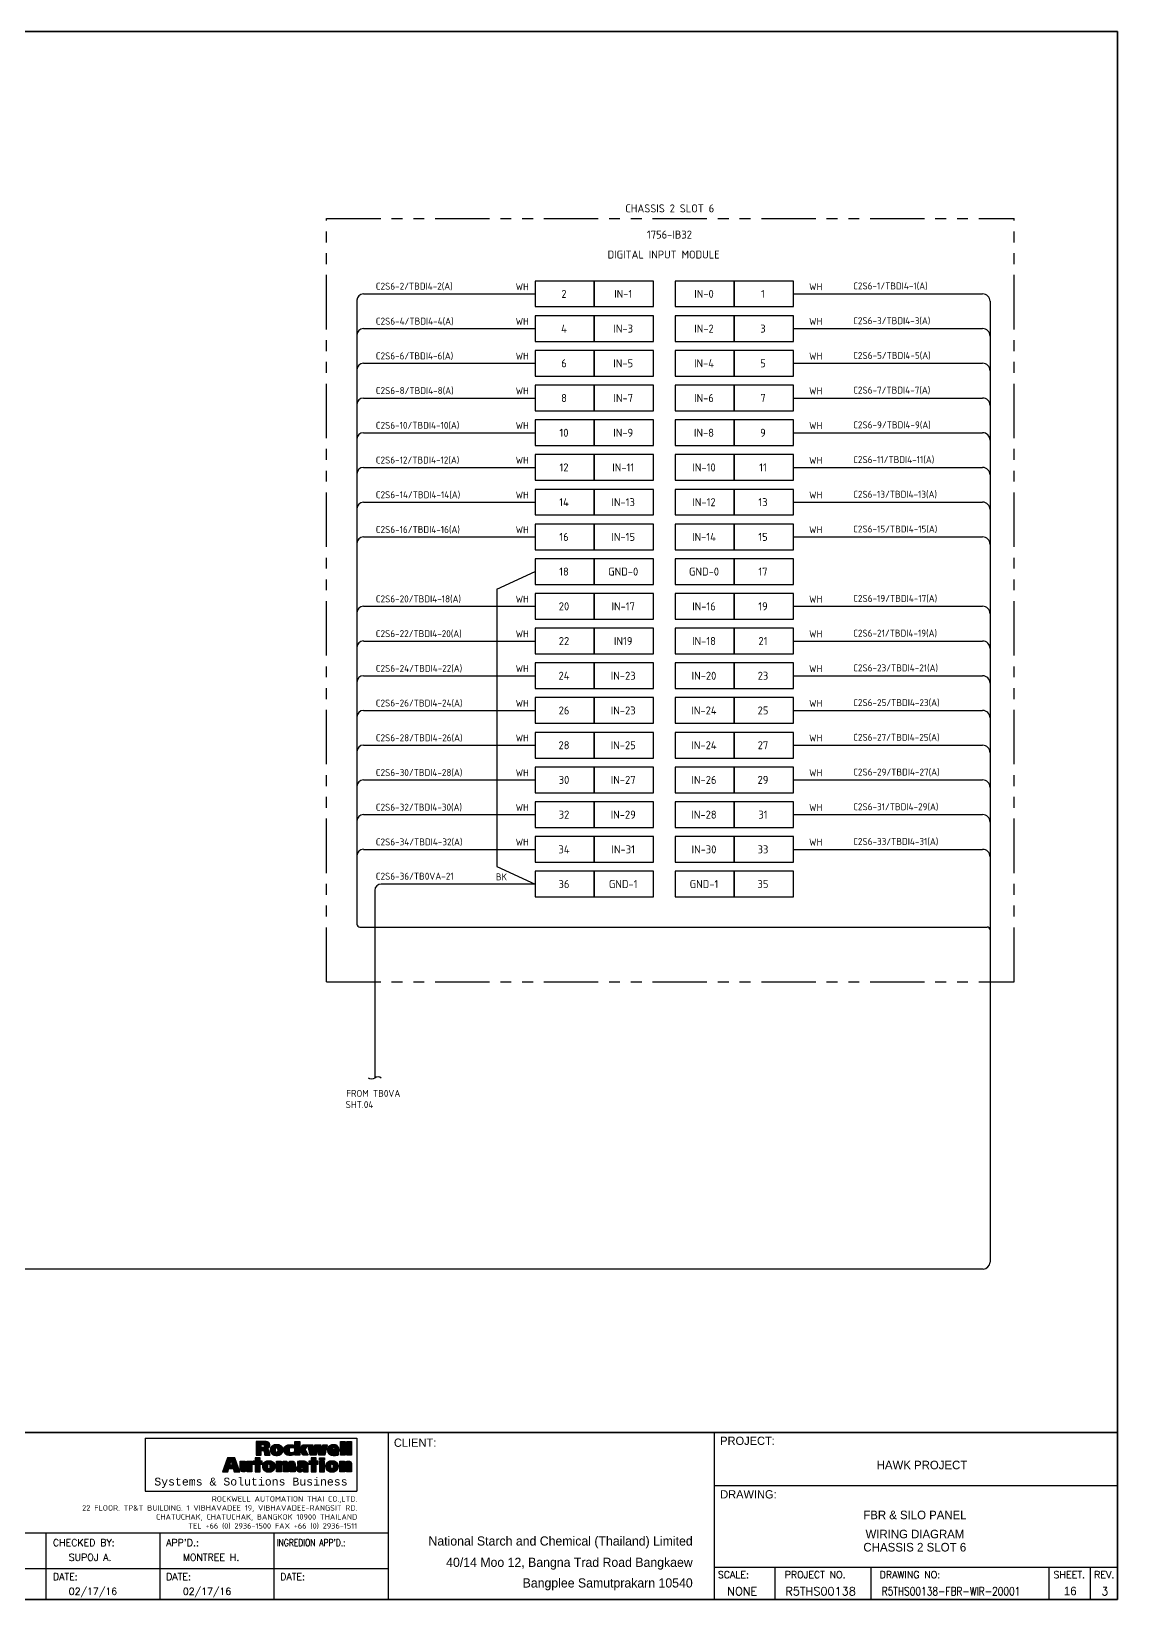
# Model space of a CAD drawing. Header units: inches. Extents: x 579627 to 667544, y 458630 to 507164.
# Drawn here: x 639064 to 640937, y 493540 to 496244 of the extents above; entities that cross this region are included whole.
import ezdxf
from ezdxf.enums import TextEntityAlignment as Align

# ---------------------------------------------------------------- set-up
doc = ezdxf.new("R2010")
doc.units = ezdxf.units.IN
doc.header["$MEASUREMENT"] = 0
doc.linetypes.add('PHANTOM2', pattern=[1.25, 0.625, -0.125, 0.125, -0.125, 0.125, -0.125])
for name, color, linetype in [('ASHADE', 7, 'Continuous'), ('GT_1', 9, 'Continuous'), ('HELPPOINT', 7, 'Continuous'), ('IE-CABLE', 1, 'Continuous'), ('IE-EQUIP', 253, 'Continuous'), ('IE-WIRE', 7, 'Continuous'), ('MEMBER', 7, 'Continuous'), ('RA_LOGO', 2, 'Continuous'), ('TITLE_BOX', 7, 'Continuous')]:
    doc.layers.add(name, color=color, linetype=linetype)
doc.styles.add('BOLD', font='monos.ttf')
doc.styles.add('HTX11', font='O8111901')
doc.styles.add('ISO3098B', font='ISO3098B.shx')
doc.styles.add('ROMANS', font='romans.shx', dxfattribs={"width": 0.85, "height": 25})
doc.styles.add('T1', font='browa.ttf', dxfattribs={"height": 1000})

# ---------------------------------------------------------------- blocks, each defined once
blk = doc.blocks.new('RA_LOGO1')
at = {"layer": 'RA_LOGO', "linetype": 'Continuous'}
h = blk.add_hatch(color=1, dxfattribs=at)
h.paths.add_polyline_path([(0.987, 0.539), (1.017, 0.539), (1.033, 0.538), (1.046, 0.533), (1.055, 0.521), (1.061, 0.505), (1.065, 0.484), (1.068, 0.461), (1.071, 0.439), (1.074, 0.42), (1.213, 0.42), (1.207, 0.439), (1.203, 0.46), (1.199, 0.482), (1.195, 0.504), (1.189, 0.526), (1.18, 0.545), (1.166, 0.562), (1.147, 0.575), (1.12, 0.583), (1.142, 0.59), (1.16, 0.598), (1.175, 0.609), (1.188, 0.621), (1.197, 0.637), (1.203, 0.655), (1.205, 0.677), (1.204, 0.694), (1.2, 0.709), (1.194, 0.723), (1.185, 0.734), (1.175, 0.744), (1.162, 0.752), (1.147, 0.759), (1.131, 0.763), (1.112, 0.767), (1.092, 0.769), (1.07, 0.77), (0.853, 0.77), (0.853, 0.42), (0.987, 0.42)])
h.paths.add_polyline_path([(0.981, 0.617), (0.981, 0.692), (1.018, 0.692), (1.044, 0.689), (1.063, 0.679), (1.071, 0.656), (1.066, 0.635), (1.054, 0.623), (1.036, 0.618), (1.016, 0.617)], flags=16)
h = blk.add_hatch(color=1, dxfattribs=at)
h.paths.add_polyline_path([(1.3, 0.676), (1.285, 0.67), (1.271, 0.663), (1.258, 0.654), (1.247, 0.644), (1.238, 0.633), (1.23, 0.62), (1.225, 0.606), (1.22, 0.591), (1.218, 0.574), (1.217, 0.556), (1.218, 0.538), (1.22, 0.522), (1.224, 0.506), (1.229, 0.492), (1.235, 0.479), (1.243, 0.467), (1.253, 0.456), (1.264, 0.447), (1.276, 0.438), (1.29, 0.431), (1.305, 0.425), (1.321, 0.421), (1.339, 0.417), (1.358, 0.415), (1.378, 0.415), (1.399, 0.415), (1.418, 0.417), (1.435, 0.421), (1.452, 0.425), (1.467, 0.431), (1.481, 0.438), (1.493, 0.447), (1.504, 0.456), (1.514, 0.467), (1.522, 0.479), (1.528, 0.492), (1.534, 0.506), (1.537, 0.522), (1.54, 0.538), (1.54, 0.556), (1.539, 0.574), (1.537, 0.591), (1.533, 0.606), (1.527, 0.62), (1.519, 0.633), (1.51, 0.644), (1.499, 0.654), (1.486, 0.663), (1.472, 0.67), (1.456, 0.676), (1.439, 0.681), (1.42, 0.684), (1.4, 0.686), (1.378, 0.687), (1.357, 0.686), (1.336, 0.684), (1.317, 0.681)])
h.paths.add_polyline_path([(1.36, 0.605), (1.378, 0.612), (1.396, 0.605), (1.404, 0.584), (1.406, 0.556), (1.405, 0.529), (1.401, 0.508), (1.393, 0.494), (1.378, 0.49), (1.364, 0.494), (1.356, 0.508), (1.352, 0.529), (1.351, 0.556), (1.353, 0.584)], flags=16)
for color, points in [(1, [(1.697, 0.575), (1.705, 0.591), (1.718, 0.603), (1.735, 0.61), (1.756, 0.612), (1.778, 0.61), (1.796, 0.606), (1.813, 0.599), (1.813, 0.676), (1.793, 0.681), (1.771, 0.684), (1.748, 0.686), (1.721, 0.687), (1.699, 0.686), (1.679, 0.684), (1.66, 0.681), (1.643, 0.676), (1.627, 0.67), (1.613, 0.663), (1.601, 0.654), (1.59, 0.644), (1.581, 0.633), (1.573, 0.62), (1.567, 0.606), (1.563, 0.591), (1.561, 0.574), (1.56, 0.556), (1.56, 0.538), (1.563, 0.522), (1.566, 0.506), (1.572, 0.492), (1.578, 0.479), (1.586, 0.467), (1.596, 0.456), (1.607, 0.447), (1.619, 0.438), (1.632, 0.431), (1.648, 0.425), (1.664, 0.421), (1.682, 0.417), (1.701, 0.415), (1.721, 0.415), (1.748, 0.415), (1.772, 0.418), (1.794, 0.422), (1.815, 0.428), (1.815, 0.505), (1.797, 0.496), (1.778, 0.491), (1.756, 0.49), (1.735, 0.492), (1.718, 0.5), (1.705, 0.514), (1.697, 0.531), (1.694, 0.554)]), (1, [(2.233, 0.42), (2.391, 0.42), (2.423, 0.598), (2.424, 0.598), (2.455, 0.42), (2.612, 0.42), (2.671, 0.681), (2.556, 0.681), (2.533, 0.511), (2.532, 0.511), (2.503, 0.681), (2.351, 0.681), (2.324, 0.511), (2.323, 0.511), (2.298, 0.681), (2.174, 0.681)]), (1, [(3.007, 0.42), (3.13, 0.42), (3.13, 0.769), (3.007, 0.769)]), (1, [(3.292, 0.769), (3.169, 0.769), (3.169, 0.42), (3.292, 0.42)]), (252, [(0.745, 0.265), (0.617, 0.265), (0.617, 0.112), (0.617, 0.096), (0.611, 0.082), (0.594, 0.076), (0.579, 0.082), (0.573, 0.096), (0.572, 0.112), (0.572, 0.265), (0.444, 0.265), (0.444, 0.081), (0.445, 0.062), (0.449, 0.046), (0.455, 0.031), (0.465, 0.018), (0.478, 0.008), (0.494, 0.001), (0.513, -0.004), (0.537, -0.006), (0.558, -0.004), (0.579, 0.001), (0.597, 0.011), (0.612, 0.026), (0.625, 0.047), (0.625, 0), (0.745, 0)]), (252, [(0.956, 0.191), (1.011, 0.191), (1.011, 0.265), (0.956, 0.265), (0.956, 0.355), (0.828, 0.355), (0.828, 0.265), (0.774, 0.265), (0.774, 0.191), (0.828, 0.191), (0.828, 0), (0.956, 0)]), (252, [(1.505, 0.153), (1.505, 0.169), (1.511, 0.183), (1.528, 0.189), (1.543, 0.183), (1.549, 0.169), (1.55, 0.153), (1.55, 0), (1.678, 0), (1.678, 0.153), (1.679, 0.169), (1.685, 0.183), (1.701, 0.189), (1.717, 0.183), (1.723, 0.169), (1.724, 0.153), (1.724, 0), (1.852, 0), (1.852, 0.159), (1.851, 0.173), (1.851, 0.187), (1.85, 0.202), (1.847, 0.215), (1.843, 0.228), (1.836, 0.24), (1.827, 0.25), (1.816, 0.259), (1.8, 0.265), (1.781, 0.269), (1.758, 0.271), (1.738, 0.269), (1.717, 0.264), (1.698, 0.255), (1.682, 0.242), (1.672, 0.225), (1.663, 0.242), (1.649, 0.255), (1.631, 0.264), (1.61, 0.269), (1.589, 0.271), (1.57, 0.27), (1.551, 0.266), (1.535, 0.259), (1.52, 0.249), (1.508, 0.236), (1.497, 0.217), (1.497, 0.265), (1.377, 0.265), (1.377, 0), (1.505, 0)]), (252, [(2.257, 0), (2.386, 0), (2.386, 0.191), (2.441, 0.191), (2.441, 0.265), (2.386, 0.265), (2.386, 0.355), (2.257, 0.355), (2.257, 0.265), (2.203, 0.265), (2.203, 0.191), (2.257, 0.191)]), (252, [(3.117, 0.153), (3.117, 0.169), (3.123, 0.183), (3.14, 0.189), (3.155, 0.183), (3.161, 0.169), (3.162, 0.153), (3.162, 0), (3.29, 0), (3.29, 0.184), (3.289, 0.203), (3.285, 0.219), (3.279, 0.234), (3.269, 0.247), (3.256, 0.257), (3.24, 0.265), (3.221, 0.269), (3.197, 0.271), (3.176, 0.269), (3.155, 0.263), (3.137, 0.253), (3.122, 0.239), (3.109, 0.217), (3.109, 0.265), (2.989, 0.265), (2.989, 0), (3.117, 0)])]:
    blk.add_hatch(color=color, dxfattribs=at).paths.add_polyline_path(points)
h = blk.add_hatch(color=1, dxfattribs=at)
h.paths.add_polyline_path([(1.973, 0.769), (1.847, 0.769), (1.847, 0.42), (1.973, 0.42), (1.973, 0.566)])
h.paths.add_polyline_path([(1.974, 0.566), (2.045, 0.42), (2.187, 0.42), (2.101, 0.566), (2.173, 0.681), (2.036, 0.681)])
h = blk.add_hatch(color=1, dxfattribs=at)
h.paths.add_polyline_path([(2.817, 0.415), (2.838, 0.415), (2.859, 0.415), (2.88, 0.416), (2.901, 0.418), (2.92, 0.421), (2.938, 0.425), (2.956, 0.43), (2.956, 0.497), (2.939, 0.49), (2.918, 0.485), (2.895, 0.482), (2.87, 0.481), (2.849, 0.482), (2.83, 0.485), (2.815, 0.493), (2.804, 0.504), (2.8, 0.521), (2.975, 0.521), (2.975, 0.536), (2.974, 0.555), (2.972, 0.572), (2.969, 0.589), (2.965, 0.605), (2.96, 0.619), (2.953, 0.632), (2.944, 0.645), (2.934, 0.655), (2.922, 0.665), (2.909, 0.673), (2.894, 0.679), (2.877, 0.683), (2.858, 0.686), (2.838, 0.687), (2.816, 0.686), (2.795, 0.684), (2.777, 0.681), (2.759, 0.676), (2.744, 0.67), (2.73, 0.663), (2.717, 0.654), (2.706, 0.644), (2.697, 0.633), (2.69, 0.62), (2.684, 0.606), (2.679, 0.591), (2.677, 0.574), (2.676, 0.556), (2.677, 0.538), (2.679, 0.522), (2.683, 0.507), (2.688, 0.492), (2.694, 0.479), (2.702, 0.467), (2.712, 0.456), (2.723, 0.447), (2.735, 0.438), (2.749, 0.431), (2.764, 0.425), (2.78, 0.421), (2.798, 0.417)])
h.paths.add_polyline_path([(2.799, 0.576), (2.801, 0.598), (2.811, 0.618), (2.834, 0.627), (2.855, 0.618), (2.864, 0.598), (2.865, 0.576)], flags=16)
h = blk.add_hatch(color=252, dxfattribs=at)
h.paths.add_polyline_path([(0.272, 0.077), (0.296, 0), (0.439, 0), (0.312, 0.355), (0.124, 0.355), (0, 0), (0.136, 0), (0.158, 0.077)])
h.paths.add_polyline_path([(0.255, 0.162), (0.177, 0.162), (0.216, 0.28)], flags=16)
h = blk.add_hatch(color=252, dxfattribs=at)
h.paths.add_polyline_path([(1.14, -0.003), (1.159, -0.005), (1.18, -0.006), (1.201, -0.005), (1.22, -0.003), (1.238, 0), (1.255, 0.005), (1.27, 0.011), (1.284, 0.018), (1.297, 0.027), (1.308, 0.036), (1.317, 0.047), (1.326, 0.06), (1.333, 0.073), (1.338, 0.087), (1.342, 0.103), (1.344, 0.12), (1.345, 0.137), (1.344, 0.156), (1.341, 0.173), (1.337, 0.188), (1.331, 0.203), (1.323, 0.216), (1.313, 0.227), (1.302, 0.238), (1.29, 0.246), (1.275, 0.254), (1.259, 0.26), (1.242, 0.265), (1.223, 0.268), (1.202, 0.27), (1.18, 0.271), (1.158, 0.27), (1.137, 0.268), (1.118, 0.265), (1.101, 0.26), (1.085, 0.254), (1.071, 0.246), (1.058, 0.238), (1.047, 0.227), (1.038, 0.216), (1.03, 0.203), (1.024, 0.188), (1.02, 0.173), (1.017, 0.156), (1.016, 0.137), (1.017, 0.12), (1.019, 0.103), (1.023, 0.087), (1.028, 0.073), (1.035, 0.06), (1.043, 0.047), (1.053, 0.036), (1.064, 0.027), (1.076, 0.018), (1.09, 0.011), (1.105, 0.005), (1.122, 0)])
h.paths.add_polyline_path([(1.165, 0.075), (1.157, 0.089), (1.153, 0.111), (1.152, 0.137), (1.154, 0.166), (1.162, 0.187), (1.18, 0.195), (1.198, 0.187), (1.207, 0.166), (1.208, 0.137), (1.207, 0.111), (1.204, 0.089), (1.195, 0.075), (1.18, 0.07)], flags=16)
h = blk.add_hatch(color=252, dxfattribs=at)
h.paths.add_polyline_path([(1.883, 0.052), (1.889, 0.036), (1.899, 0.023), (1.911, 0.012), (1.926, 0.004), (1.942, -0.001), (1.96, -0.005), (1.978, -0.006), (1.999, -0.004), (2.019, 0.001), (2.037, 0.01), (2.052, 0.022), (2.065, 0.04), (2.065, 0), (2.184, 0), (2.184, 0.161), (2.183, 0.18), (2.179, 0.197), (2.173, 0.212), (2.165, 0.225), (2.155, 0.236), (2.144, 0.245), (2.131, 0.252), (2.117, 0.258), (2.102, 0.263), (2.086, 0.266), (2.07, 0.268), (2.054, 0.27), (2.038, 0.271), (2.022, 0.271), (1.995, 0.27), (1.973, 0.269), (1.953, 0.266), (1.933, 0.261), (1.911, 0.256), (1.911, 0.181), (1.932, 0.19), (1.954, 0.197), (1.977, 0.202), (2, 0.204), (2.019, 0.203), (2.037, 0.2), (2.053, 0.194), (2.063, 0.183), (2.067, 0.165), (2.053, 0.167), (2.036, 0.168), (2.018, 0.169), (2, 0.168), (1.983, 0.167), (1.965, 0.164), (1.948, 0.16), (1.933, 0.154), (1.918, 0.147), (1.906, 0.137), (1.896, 0.125), (1.888, 0.11), (1.883, 0.092), (1.881, 0.072)])
h.paths.add_polyline_path([(1.998, 0.086), (2.007, 0.106), (2.028, 0.115), (2.055, 0.116), (2.067, 0.116), (2.067, 0.108), (2.063, 0.086), (2.05, 0.068), (2.028, 0.061), (2.011, 0.064), (2.001, 0.072)], flags=16)
h = blk.add_hatch(color=252, dxfattribs=at)
h.paths.add_polyline_path([(2.471, 0), (2.599, 0), (2.599, 0.264), (2.471, 0.264)])
h.paths.add_polyline_path([(2.599, 0.296), (2.599, 0.355), (2.471, 0.355), (2.471, 0.296)])
h = blk.add_hatch(color=252, dxfattribs=at)
h.paths.add_polyline_path([(2.751, -0.003), (2.77, -0.005), (2.791, -0.006), (2.811, -0.005), (2.831, -0.003), (2.849, 0), (2.865, 0.005), (2.881, 0.011), (2.895, 0.018), (2.907, 0.027), (2.918, 0.036), (2.928, 0.047), (2.936, 0.06), (2.943, 0.073), (2.948, 0.087), (2.952, 0.103), (2.955, 0.12), (2.955, 0.137), (2.954, 0.156), (2.952, 0.173), (2.947, 0.188), (2.941, 0.203), (2.934, 0.216), (2.924, 0.227), (2.913, 0.238), (2.9, 0.246), (2.886, 0.254), (2.87, 0.26), (2.852, 0.265), (2.833, 0.268), (2.813, 0.27), (2.791, 0.271), (2.769, 0.27), (2.748, 0.268), (2.729, 0.265), (2.711, 0.26), (2.695, 0.254), (2.681, 0.246), (2.669, 0.238), (2.658, 0.227), (2.648, 0.216), (2.64, 0.203), (2.634, 0.188), (2.63, 0.173), (2.628, 0.156), (2.627, 0.137), (2.627, 0.12), (2.63, 0.103), (2.633, 0.087), (2.639, 0.073), (2.645, 0.06), (2.654, 0.047), (2.663, 0.036), (2.674, 0.027), (2.687, 0.018), (2.701, 0.011), (2.716, 0.005), (2.733, 0)])
h.paths.add_polyline_path([(2.776, 0.075), (2.768, 0.089), (2.764, 0.111), (2.763, 0.137), (2.765, 0.166), (2.773, 0.187), (2.791, 0.195), (2.809, 0.187), (2.817, 0.166), (2.819, 0.137), (2.818, 0.111), (2.814, 0.089), (2.806, 0.075), (2.791, 0.07)], flags=16)
at = {"layer": 'RA_LOGO', "color": 1, "linetype": 'Continuous'}
for points in [[(1.147, 0.759), (1.131, 0.763), (1.112, 0.767), (1.092, 0.769), (1.07, 0.77), (0.853, 0.77), (0.853, 0.42), (0.987, 0.42), (0.987, 0.539), (1.017, 0.539), (1.033, 0.538), (1.046, 0.533), (1.055, 0.521), (1.061, 0.505), (1.065, 0.484), (1.068, 0.461), (1.071, 0.439), (1.074, 0.42), (1.213, 0.42), (1.207, 0.439), (1.203, 0.46), (1.199, 0.482), (1.195, 0.504), (1.189, 0.526), (1.18, 0.545), (1.166, 0.562), (1.147, 0.575), (1.121, 0.583), (1.121, 0.584), (1.142, 0.59), (1.16, 0.598), (1.175, 0.609), (1.188, 0.621), (1.197, 0.637), (1.203, 0.655), (1.205, 0.677), (1.204, 0.694), (1.2, 0.709), (1.194, 0.723), (1.185, 0.734), (1.175, 0.744), (1.162, 0.752)], [(1.016, 0.617), (0.981, 0.617), (0.981, 0.692), (1.018, 0.692), (1.044, 0.689), (1.063, 0.679), (1.071, 0.656), (1.066, 0.635), (1.054, 0.623), (1.036, 0.618)], [(1.456, 0.676), (1.439, 0.681), (1.42, 0.684), (1.4, 0.686), (1.378, 0.687), (1.357, 0.686), (1.336, 0.684), (1.317, 0.681), (1.3, 0.676), (1.285, 0.67), (1.271, 0.663), (1.258, 0.654), (1.247, 0.644), (1.238, 0.633), (1.23, 0.62), (1.225, 0.606), (1.22, 0.591), (1.218, 0.574), (1.217, 0.556), (1.217, 0.556), (1.218, 0.538), (1.22, 0.522), (1.224, 0.506), (1.229, 0.492), (1.235, 0.479), (1.243, 0.467), (1.253, 0.456), (1.264, 0.447), (1.276, 0.438), (1.29, 0.431), (1.305, 0.425), (1.321, 0.421), (1.339, 0.417), (1.358, 0.415), (1.378, 0.415), (1.399, 0.415), (1.418, 0.417), (1.435, 0.421), (1.452, 0.425), (1.467, 0.431), (1.481, 0.438), (1.493, 0.447), (1.504, 0.456), (1.514, 0.467), (1.522, 0.479), (1.528, 0.492), (1.534, 0.506), (1.537, 0.522), (1.54, 0.538), (1.54, 0.556), (1.539, 0.574), (1.537, 0.591), (1.533, 0.606), (1.527, 0.62), (1.519, 0.633), (1.51, 0.644), (1.499, 0.654), (1.486, 0.663), (1.472, 0.67)], [(1.351, 0.556), (1.353, 0.584), (1.36, 0.605), (1.378, 0.612), (1.396, 0.605), (1.404, 0.584), (1.406, 0.556), (1.405, 0.529), (1.401, 0.508), (1.393, 0.494), (1.378, 0.49), (1.364, 0.494), (1.356, 0.508), (1.352, 0.529)], [(1.679, 0.684), (1.699, 0.686), (1.721, 0.687), (1.748, 0.686), (1.771, 0.684), (1.793, 0.681), (1.813, 0.676), (1.813, 0.599), (1.796, 0.606), (1.778, 0.61), (1.756, 0.612), (1.735, 0.61), (1.718, 0.603), (1.705, 0.591), (1.697, 0.575), (1.694, 0.554), (1.697, 0.531), (1.705, 0.514), (1.718, 0.5), (1.735, 0.492), (1.756, 0.49), (1.778, 0.491), (1.797, 0.496), (1.815, 0.505), (1.815, 0.428), (1.794, 0.422), (1.772, 0.418), (1.748, 0.415), (1.721, 0.415), (1.701, 0.415), (1.682, 0.417), (1.664, 0.421), (1.648, 0.425), (1.632, 0.431), (1.619, 0.438), (1.607, 0.447), (1.596, 0.456), (1.586, 0.467), (1.578, 0.479), (1.572, 0.492), (1.566, 0.506), (1.563, 0.522), (1.56, 0.538), (1.56, 0.556), (1.561, 0.574), (1.563, 0.591), (1.567, 0.606), (1.573, 0.62), (1.581, 0.633), (1.59, 0.644), (1.601, 0.654), (1.613, 0.663), (1.627, 0.67), (1.643, 0.676), (1.66, 0.681)], [(1.973, 0.42), (1.847, 0.42), (1.847, 0.769), (1.973, 0.769), (1.973, 0.566), (1.974, 0.566), (1.973, 0.566)], [(2.045, 0.42), (1.974, 0.566), (2.036, 0.681), (2.173, 0.681), (2.101, 0.566), (2.187, 0.42)], [(2.455, 0.42), (2.424, 0.598), (2.423, 0.598), (2.391, 0.42), (2.233, 0.42), (2.174, 0.681), (2.298, 0.681), (2.323, 0.511), (2.324, 0.511), (2.351, 0.681), (2.503, 0.681), (2.532, 0.511), (2.533, 0.511), (2.556, 0.681), (2.671, 0.681), (2.612, 0.42)], [(2.817, 0.415), (2.838, 0.415), (2.859, 0.415), (2.88, 0.416), (2.901, 0.418), (2.92, 0.421), (2.938, 0.425), (2.956, 0.43), (2.956, 0.497), (2.939, 0.49), (2.918, 0.485), (2.895, 0.482), (2.87, 0.481), (2.849, 0.482), (2.83, 0.485), (2.815, 0.493), (2.804, 0.504), (2.8, 0.521), (2.975, 0.521), (2.975, 0.536), (2.974, 0.555), (2.972, 0.572), (2.969, 0.589), (2.965, 0.605), (2.96, 0.619), (2.953, 0.632), (2.944, 0.645), (2.934, 0.655), (2.922, 0.665), (2.909, 0.673), (2.894, 0.679), (2.877, 0.683), (2.858, 0.686), (2.838, 0.687), (2.816, 0.686), (2.795, 0.684), (2.777, 0.681), (2.759, 0.676), (2.744, 0.67), (2.73, 0.663), (2.717, 0.654), (2.706, 0.644), (2.697, 0.633), (2.69, 0.62), (2.684, 0.606), (2.679, 0.591), (2.677, 0.574), (2.676, 0.556), (2.676, 0.556), (2.677, 0.538), (2.679, 0.522), (2.683, 0.507), (2.688, 0.492), (2.694, 0.479), (2.702, 0.467), (2.712, 0.456), (2.723, 0.447), (2.735, 0.438), (2.749, 0.431), (2.764, 0.425), (2.78, 0.421), (2.798, 0.417)], [(2.865, 0.576), (2.799, 0.576), (2.801, 0.598), (2.811, 0.618), (2.834, 0.627), (2.855, 0.618), (2.864, 0.598)], [(3.007, 0.42), (3.007, 0.769), (3.13, 0.769), (3.13, 0.42)], [(3.169, 0.42), (3.169, 0.769), (3.292, 0.769), (3.292, 0.42)]]:
    blk.add_lwpolyline(points, close=True, dxfattribs=at)
at = {"layer": 'RA_LOGO', "color": 252, "linetype": 'Continuous'}
for points in [[(0.296, 0), (0.439, 0), (0.312, 0.355), (0.124, 0.355), (0, 0), (0.136, 0), (0.158, 0.077), (0.272, 0.077)], [(0.216, 0.279), (0.217, 0.279), (0.255, 0.162), (0.177, 0.162)], [(0.455, 0.031), (0.449, 0.046), (0.445, 0.062), (0.444, 0.081), (0.444, 0.265), (0.572, 0.265), (0.572, 0.112), (0.573, 0.096), (0.579, 0.082), (0.594, 0.076), (0.611, 0.082), (0.617, 0.096), (0.617, 0.112), (0.617, 0.265), (0.745, 0.265), (0.745, 0), (0.625, 0), (0.625, 0.045), (0.624, 0.045), (0.612, 0.026), (0.597, 0.011), (0.579, 0.001), (0.558, -0.004), (0.537, -0.006), (0.513, -0.004), (0.494, 0.001), (0.478, 0.008), (0.465, 0.018)], [(0.956, 0.191), (1.011, 0.191), (1.011, 0.265), (0.956, 0.265), (0.956, 0.355), (0.828, 0.355), (0.828, 0.265), (0.774, 0.265), (0.774, 0.191), (0.828, 0.191), (0.828, 0), (0.956, 0)], [(1.158, 0.27), (1.137, 0.268), (1.118, 0.265), (1.101, 0.26), (1.085, 0.254), (1.071, 0.246), (1.058, 0.238), (1.047, 0.227), (1.038, 0.216), (1.03, 0.203), (1.024, 0.188), (1.02, 0.173), (1.017, 0.156), (1.016, 0.137), (1.016, 0.137), (1.017, 0.12), (1.019, 0.103), (1.023, 0.087), (1.028, 0.073), (1.035, 0.06), (1.043, 0.047), (1.053, 0.036), (1.064, 0.027), (1.076, 0.018), (1.09, 0.011), (1.105, 0.005), (1.122, 0), (1.14, -0.003), (1.159, -0.005), (1.18, -0.006), (1.201, -0.005), (1.22, -0.003), (1.238, 0), (1.255, 0.005), (1.27, 0.011), (1.284, 0.018), (1.297, 0.027), (1.308, 0.036), (1.317, 0.047), (1.326, 0.06), (1.333, 0.073), (1.338, 0.087), (1.342, 0.103), (1.344, 0.12), (1.345, 0.137), (1.345, 0.137), (1.344, 0.156), (1.341, 0.173), (1.337, 0.188), (1.331, 0.203), (1.323, 0.216), (1.313, 0.227), (1.302, 0.238), (1.29, 0.246), (1.275, 0.254), (1.259, 0.26), (1.242, 0.265), (1.223, 0.268), (1.202, 0.27), (1.18, 0.271), (1.18, 0.271)], [(1.152, 0.137), (1.154, 0.166), (1.162, 0.187), (1.18, 0.195), (1.198, 0.187), (1.207, 0.166), (1.208, 0.137), (1.207, 0.111), (1.204, 0.089), (1.195, 0.075), (1.18, 0.07), (1.165, 0.075), (1.157, 0.089), (1.153, 0.111)], [(1.549, 0.169), (1.543, 0.183), (1.528, 0.189), (1.511, 0.183), (1.505, 0.169), (1.505, 0.153), (1.505, 0), (1.377, 0), (1.377, 0.265), (1.497, 0.265), (1.497, 0.219), (1.499, 0.219), (1.508, 0.236), (1.52, 0.249), (1.535, 0.259), (1.551, 0.266), (1.57, 0.27), (1.589, 0.271), (1.61, 0.269), (1.631, 0.264), (1.649, 0.255), (1.663, 0.242), (1.672, 0.226), (1.673, 0.226), (1.682, 0.242), (1.698, 0.255), (1.717, 0.264), (1.738, 0.269), (1.758, 0.271), (1.781, 0.269), (1.8, 0.265), (1.816, 0.259), (1.827, 0.25), (1.836, 0.24), (1.843, 0.228), (1.847, 0.215), (1.85, 0.202), (1.851, 0.187), (1.851, 0.173), (1.852, 0.159), (1.852, 0), (1.724, 0), (1.724, 0.153), (1.723, 0.169), (1.717, 0.183), (1.701, 0.189), (1.685, 0.183), (1.679, 0.169), (1.678, 0.153), (1.678, 0), (1.55, 0), (1.55, 0.153)], [(1.973, 0.269), (1.953, 0.266), (1.933, 0.261), (1.911, 0.256), (1.911, 0.181), (1.932, 0.19), (1.954, 0.197), (1.977, 0.202), (2, 0.204), (2.019, 0.203), (2.037, 0.2), (2.053, 0.194), (2.063, 0.183), (2.067, 0.165), (2.053, 0.167), (2.036, 0.168), (2.018, 0.169), (2, 0.168), (1.983, 0.167), (1.965, 0.164), (1.948, 0.16), (1.933, 0.154), (1.918, 0.147), (1.906, 0.137), (1.896, 0.125), (1.888, 0.11), (1.883, 0.092), (1.881, 0.072), (1.881, 0.072), (1.883, 0.052), (1.889, 0.036), (1.899, 0.023), (1.911, 0.012), (1.926, 0.004), (1.942, -0.001), (1.96, -0.005), (1.978, -0.006), (1.999, -0.004), (2.019, 0.001), (2.037, 0.01), (2.052, 0.022), (2.064, 0.038), (2.065, 0.038), (2.065, 0), (2.184, 0), (2.184, 0.161), (2.183, 0.18), (2.179, 0.197), (2.173, 0.212), (2.165, 0.225), (2.155, 0.236), (2.144, 0.245), (2.131, 0.252), (2.117, 0.258), (2.102, 0.263), (2.086, 0.266), (2.07, 0.268), (2.054, 0.27), (2.038, 0.271), (2.022, 0.271), (1.995, 0.27)], [(2.067, 0.108), (2.063, 0.086), (2.05, 0.068), (2.028, 0.061), (2.011, 0.064), (2.001, 0.072), (1.998, 0.086), (2.007, 0.106), (2.028, 0.115), (2.055, 0.116), (2.067, 0.116)], [(2.386, 0), (2.386, 0.191), (2.441, 0.191), (2.441, 0.265), (2.386, 0.265), (2.386, 0.355), (2.257, 0.355), (2.257, 0.265), (2.203, 0.265), (2.203, 0.191), (2.257, 0.191), (2.257, 0)], [(2.471, 0.296), (2.471, 0.355), (2.599, 0.355), (2.599, 0.296)], [(2.599, 0), (2.599, 0.264), (2.471, 0.264), (2.471, 0)], [(2.87, 0.26), (2.852, 0.265), (2.833, 0.268), (2.813, 0.27), (2.791, 0.271), (2.769, 0.27), (2.748, 0.268), (2.729, 0.265), (2.711, 0.26), (2.695, 0.254), (2.681, 0.246), (2.669, 0.238), (2.658, 0.227), (2.648, 0.216), (2.64, 0.203), (2.634, 0.188), (2.63, 0.173), (2.628, 0.156), (2.627, 0.137), (2.627, 0.137), (2.627, 0.12), (2.63, 0.103), (2.633, 0.087), (2.639, 0.073), (2.645, 0.06), (2.654, 0.047), (2.663, 0.036), (2.674, 0.027), (2.687, 0.018), (2.701, 0.011), (2.716, 0.005), (2.733, 0), (2.751, -0.003), (2.77, -0.005), (2.791, -0.006), (2.811, -0.005), (2.831, -0.003), (2.849, 0), (2.865, 0.005), (2.881, 0.011), (2.895, 0.018), (2.907, 0.027), (2.918, 0.036), (2.928, 0.047), (2.936, 0.06), (2.943, 0.073), (2.948, 0.087), (2.952, 0.103), (2.955, 0.12), (2.955, 0.137), (2.955, 0.137), (2.954, 0.156), (2.952, 0.173), (2.947, 0.188), (2.941, 0.203), (2.934, 0.216), (2.924, 0.227), (2.913, 0.238), (2.9, 0.246), (2.886, 0.254)], [(2.763, 0.137), (2.765, 0.166), (2.773, 0.187), (2.791, 0.195), (2.809, 0.187), (2.817, 0.166), (2.819, 0.137), (2.818, 0.111), (2.814, 0.089), (2.806, 0.075), (2.791, 0.07), (2.776, 0.075), (2.768, 0.089), (2.764, 0.111)], [(3.117, 0.169), (3.117, 0.153), (3.117, 0), (2.989, 0), (2.989, 0.265), (3.109, 0.265), (3.109, 0.219), (3.11, 0.219), (3.122, 0.239), (3.137, 0.253), (3.155, 0.263), (3.176, 0.269), (3.197, 0.271), (3.221, 0.269), (3.24, 0.265), (3.256, 0.257), (3.269, 0.247), (3.279, 0.234), (3.285, 0.219), (3.289, 0.203), (3.29, 0.184), (3.29, 0), (3.162, 0), (3.162, 0.153), (3.161, 0.169), (3.155, 0.183), (3.14, 0.189), (3.123, 0.183)]]:
    blk.add_lwpolyline(points, close=True, dxfattribs=at)
blk = doc.blocks.new('TPA')
at = {"color": 0}
for p, q in [((565225.5, 502262.6), (565225.5, 502159)), ((565225.5, 502262.6), (565640.1, 502262.6)), ((565640.1, 502262.6), (565640.1, 502159)), ((565225.5, 502159), (565640.1, 502159))]:
    blk.add_line(p, q, dxfattribs=at)
at = {"color": 4}
for p, q in [((566459.5, 502010.1), (566459.5, 501946.4)), ((566647.2, 502010.1), (566647.2, 501946.4))]:
    blk.add_line(p, q, dxfattribs=at)
at = {"color": 4, "ltscale": 0.5}
for p, q in [((566996.2, 502010.1), (566996.2, 501946.4)), ((566996.2, 502010.1), (566996.2, 501946.4)), ((567077.1, 502010.1), (567077.1, 501946.4)), ((567077.1, 502010.1), (567077.1, 501946.4))]:
    blk.add_line(p, q, dxfattribs=at)
at = {"layer": 'GT_1', "color": 4}
for p, q in [((566341, 501946.4), (566341, 502273.8)), ((566341, 501946.4), (566341, 502273.8)), ((566341, 502010.1), (567131, 502010.1))]:
    blk.add_line(p, q, dxfattribs=at)
at = {"layer": 'GT_1', "color": 4, "flags": 128}
for points in [[(565702.1, 501946.4), (565702.1, 502273.8)], [(566341, 501946.4), (566341, 502273.8)], [(565702.1, 502076.3), (564807.7, 502076.3)], [(565031.3, 501946.4), (565031.3, 502076.3)], [(565254.9, 501946.4), (565254.9, 502076.3)], [(565478.5, 501946.4), (565478.5, 502076.3)], [(565702.1, 502006.4), (564807.7, 502006.4)]]:
    blk.add_lwpolyline(points, dxfattribs=at)
at = {"layer": 'HELPPOINT', "color": 4, "lineweight": 35}
for p, q in [((562706.8, 505019.3), (567131, 505019.3)), ((562706.8, 505019.3), (567131, 505019.3)), ((567131, 505019.3), (567131, 501946.4)), ((567131, 505019.3), (567131, 501946.4)), ((567131, 501946.4), (562706.8, 501946.4)), ((567131, 501946.4), (562706.8, 501946.4))]:
    blk.add_line(p, q, dxfattribs=at)
at = {"layer": 'HELPPOINT', "color": 4}
for p, q in [((566341, 502169.7), (567131, 502169.7)), ((566341, 502169.7), (567131, 502169.7)), ((566341, 502010.1), (567131, 502010.1))]:
    blk.add_line(p, q, dxfattribs=at)
at = {"layer": 'MEMBER', "color": 4, "lineweight": 35}
blk.add_line((562706.8, 502273.8), (567131, 502273.8), dxfattribs=at)
blk.add_line((562706.8, 502273.8), (567131, 502273.8), dxfattribs=at)
at = {"layer": 'MEMBER', "color": 4}
for p, q in [((566341, 502169.7), (567131, 502169.7)), ((566341, 502169.7), (567131, 502169.7)), ((566341, 502010.1), (567131, 502010.1)), ((566341, 502010.1), (567131, 502010.1))]:
    blk.add_line(p, q, dxfattribs=at)
at = {"color": 0, "xscale": 76.7727272878401, "yscale": 76.77272728795651, "zscale": 76.772727288}
blk.add_blockref('RA_LOGO1', (565377.2, 502197.1), dxfattribs=at)
at = {"color": 4, "ltscale": 100, "style": 'HTX11'}
for s, p in [('HAWK PROJECT', (566747.6, 502210.2)), ('FBR & SILO PANEL', (566733.8, 502112.3)), ('WIRING DIAGRAM', (566733.8, 502074.9))]:
    blk.add_text(s, height=16.696, dxfattribs=at).set_placement(p, align=Align.MIDDLE_CENTER)
at = {"color": 0, "insert": (565243.3, 502185.3), "char_height": 15.355, "width": 438.272, "attachment_point": 1, "style": 'BOLD'}
blk.add_mtext('{\\W1.04;Systems & Solutions Business}', dxfattribs=at)
at = {"color": 4, "insert": (565640.9, 502148.9), "char_height": 10.5571, "width": 527.854, "attachment_point": 3, "style": 'ISO3098B'}
blk.add_mtext('ROCKWELL AUTOMATION THAI CO.,LTD.\\P22 FLOOR. TP&T BUILDING. 1 VIBHAVADEE 19, VIBHAVADEE-RANGSIT RD. CHATUCHAK, CHATUCHAK, BANGKOK 10900 THAILAND\\PTEL +66 (0) 2936-1500 FAX +66 (0) 2936-1511', dxfattribs=at)
at = {"style": 'HTX11'}
for tag, p in [('A', (566704.3, 502037.1)), ('B', (567038.2, 501963.3))]:
    blk.add_attdef(tag, text='', height=16.8, dxfattribs=at).set_placement(p, align=Align.MIDDLE_CENTER)
at = {"layer": 'GT_1', "color": 4, "style": 'HTX11'}
for s, p in [('CLIENT:', (565712.8, 502245.8)), ('PROJECT:', (566352.2, 502249.5)), ('DRAWING:', (566352.2, 502144.6))]:
    blk.add_text(s, height=16.19, dxfattribs=at).set_placement(p)
at = {"layer": 'MEMBER', "color": 4, "ltscale": 0.8, "style": 'ROMANS'}
for s, height, p in [('CHECKED BY:', 13.495, (565044.7, 502051.1)), ("APP'D.:", 13.49, (565266.5, 502051.1)), ('SUPOJ A.', 13.49, (565075.6, 502022.7)), ('MONTREE H.', 13.49, (565299.2, 502022.7)), ('SCALE:', 13.49, (566347.7, 501988.5)), ('PROJECT NO.', 13.495, (566478.7, 501988.5)), ('DRAWING NO:', 13.495, (566664.7, 501988.5)), ('SHEET.', 13.64, (567005.3, 501988.5)), ('REV.', 13.64, (567084.8, 501988.5)), ('DATE:', 13.49, (565044.7, 501984.5)), ('02/17/16', 13.49, (565075.6, 501956)), ('DATE:', 13.49, (565266.5, 501984.5)), ('02/17/16', 13.49, (565299.2, 501956)), ('DATE:', 13.49, (565490.1, 501984.5)), ('NONE', 16.17, (566365.9, 501954.7)), ('R5THS00138', 16.17, (566480, 501954.7))]:
    blk.add_text(s, height=height, dxfattribs=at).set_placement(p)
at = {"layer": 'MEMBER', "color": 4, "ltscale": 0.8, "style": 'ROMANS', "width": 0.8}
for s, height, p in [("INGREDION APP'D.:", 13.495, (565483.3, 502051.1)), ('R5THS00138-FBR-WIR-20001', 16.175, (566668.8, 501954.7))]:
    blk.add_text(s, height=height, dxfattribs=at).set_placement(p)
at = {"layer": 'MEMBER', "color": 4, "ltscale": 0.8, "style": 'ROMANS'}
blk.add_text('3', height=16.2, dxfattribs=at).set_placement((567105.9, 501954.7), align=Align.CENTER)
at = {"layer": 'TITLE_BOX', "color": 7, "linetype": 'ByBlock', "style": 'T1'}
for s, p in [('National Starch and Chemical (Thailand) Limited', (566298.3, 502052.3)), ('40/14 Moo 12, Bangna Trad Road Bangkaew', (566298.3, 502010.5)), ('Bangplee Samutprakarn 10540', (566298.3, 501970.1))]:
    blk.add_text(s, height=18, dxfattribs=at).set_placement(p, align=Align.RIGHT)

msp = doc.modelspace()

# ---------------------------------------------------------------- linework, layer by layer
at = {"color": 4}
for p, q in [((640716.8, 495778.6), (640716.8, 494122)), ((640704.8, 494110), (638769.9, 494110))]:
    msp.add_line(p, q, dxfattribs=at)
for p, q in [((639866.5, 495282.2), (639932.2, 495312.6)), ((639866.5, 495282.2), (639866.5, 494804)), ((639866.5, 494804), (639932.2, 494773.8))]:
    msp.add_line(p, q)
at = {"color": 0}
msp.add_lwpolyline([(639667, 494439.3, 0.351), (639655.9, 494439.3, -0.351), (639644.8, 494439.3, 2.081666)], format="xyb", dxfattribs=at)
at = {"color": 4}
msp.add_arc((640704.8, 494122), 12, 270, 0, dxfattribs=at)
at = {"layer": 'ASHADE', "color": 2, "linetype": 'PHANTOM2', "ltscale": 150}
for p, q in [((639572.5, 494605.3), (639572.5, 495921.4)), ((639572.5, 495921.4), (640758.2, 495921.4)), ((640758.2, 494605.3), (640758.2, 495921.4)), ((639572.5, 494605.3), (640758.2, 494605.3))]:
    msp.add_line(p, q, dxfattribs=at)
at = {"layer": 'IE-CABLE', "color": 4}
for p, q in [((640377.8, 495791.5), (640703.9, 495791.5)), ((640377.8, 495731.6), (640703.9, 495731.6)), ((640377.8, 495671.8), (640703.9, 495671.8)), ((640377.8, 495611.9), (640703.9, 495611.9)), ((640377.8, 495552), (640703.9, 495552)), ((640377.8, 495492.2), (640703.9, 495492.2)), ((640377.8, 495432.3), (640703.9, 495432.3)), ((640377.8, 495372.4), (640703.9, 495372.4)), ((640377.8, 495252.7), (640703.9, 495252.7)), ((640377.8, 495192.8), (640703.9, 495192.8)), ((640377.8, 495133), (640703.9, 495133)), ((640377.8, 495073.1), (640703.9, 495073.1)), ((640377.8, 495013.2), (640703.9, 495013.2)), ((640377.8, 494953.4), (640703.9, 494953.4)), ((640377.8, 494893.5), (640703.9, 494893.5)), ((640377.8, 494833.6), (640703.9, 494833.6))]:
    msp.add_line(p, q, dxfattribs=at)
for centre in [(640703.9, 495778.6), (640703.9, 495718.7), (640703.9, 495658.8), (640703.9, 495599), (640703.9, 495539.1), (640703.9, 495479.2), (640703.9, 495419.4), (640703.9, 495359.5), (640703.9, 495239.8), (640703.9, 495179.9), (640703.9, 495120), (640703.9, 495060.2), (640703.9, 495000.3), (640703.9, 494940.4), (640703.9, 494880.6), (640703.9, 494820.7)]:
    msp.add_arc(centre, 12.9, 0, 90, dxfattribs=at)
at = {"layer": 'IE-EQUIP', "linetype": 'Continuous'}
for points in [[(639932.2, 495813.6), (639932.2, 495769.4), (640034.3, 495769.4), (640034.3, 495813.6)], [(640034.3, 495813.6), (640034.3, 495769.4), (640136.3, 495769.4), (640136.3, 495813.6)], [(640173.6, 495813.6), (640173.6, 495769.4), (640275.7, 495769.4), (640275.7, 495813.6)], [(640275.7, 495813.6), (640275.7, 495769.4), (640377.8, 495769.4), (640377.8, 495813.6)], [(639932.2, 495753.8), (639932.2, 495709.5), (640034.3, 495709.5), (640034.3, 495753.8)], [(640034.3, 495753.8), (640034.3, 495709.5), (640136.3, 495709.5), (640136.3, 495753.8)], [(640173.6, 495753.8), (640173.6, 495709.5), (640275.7, 495709.5), (640275.7, 495753.8)], [(640275.7, 495753.8), (640275.7, 495709.5), (640377.8, 495709.5), (640377.8, 495753.8)], [(639932.2, 495693.9), (639932.2, 495649.6), (640034.3, 495649.6), (640034.3, 495693.9)], [(640034.3, 495693.9), (640034.3, 495649.6), (640136.3, 495649.6), (640136.3, 495693.9)], [(640173.6, 495693.9), (640173.6, 495649.6), (640275.7, 495649.6), (640275.7, 495693.9)], [(640275.7, 495693.9), (640275.7, 495649.6), (640377.8, 495649.6), (640377.8, 495693.9)], [(639932.2, 495634), (639932.2, 495589.8), (640034.3, 495589.8), (640034.3, 495634)], [(640034.3, 495634), (640034.3, 495589.8), (640136.3, 495589.8), (640136.3, 495634)], [(640173.6, 495634), (640173.6, 495589.8), (640275.7, 495589.8), (640275.7, 495634)], [(640275.7, 495634), (640275.7, 495589.8), (640377.8, 495589.8), (640377.8, 495634)], [(639932.2, 495574.2), (639932.2, 495529.9), (640034.3, 495529.9), (640034.3, 495574.2)], [(640034.3, 495574.2), (640034.3, 495529.9), (640136.3, 495529.9), (640136.3, 495574.2)], [(640173.6, 495574.2), (640173.6, 495529.9), (640275.7, 495529.9), (640275.7, 495574.2)], [(640275.7, 495574.2), (640275.7, 495529.9), (640377.8, 495529.9), (640377.8, 495574.2)], [(639932.2, 495514.3), (639932.2, 495470), (640034.3, 495470), (640034.3, 495514.3)], [(640034.3, 495514.3), (640034.3, 495470), (640136.3, 495470), (640136.3, 495514.3)], [(640173.6, 495514.3), (640173.6, 495470), (640275.7, 495470), (640275.7, 495514.3)], [(640275.7, 495514.3), (640275.7, 495470), (640377.8, 495470), (640377.8, 495514.3)], [(639932.2, 495454.4), (639932.2, 495410.2), (640034.3, 495410.2), (640034.3, 495454.4)], [(640034.3, 495454.4), (640034.3, 495410.2), (640136.3, 495410.2), (640136.3, 495454.4)], [(640173.6, 495454.4), (640173.6, 495410.2), (640275.7, 495410.2), (640275.7, 495454.4)], [(640275.7, 495454.4), (640275.7, 495410.2), (640377.8, 495410.2), (640377.8, 495454.4)], [(639932.2, 495394.6), (639932.2, 495350.3), (640034.3, 495350.3), (640034.3, 495394.6)], [(640034.3, 495394.6), (640034.3, 495350.3), (640136.3, 495350.3), (640136.3, 495394.6)], [(640173.6, 495394.6), (640173.6, 495350.3), (640275.7, 495350.3), (640275.7, 495394.6)], [(640275.7, 495394.6), (640275.7, 495350.3), (640377.8, 495350.3), (640377.8, 495394.6)], [(639932.2, 495334.7), (639932.2, 495290.4), (640034.3, 495290.4), (640034.3, 495334.7)], [(640034.3, 495334.7), (640034.3, 495290.4), (640136.3, 495290.4), (640136.3, 495334.7)], [(640173.6, 495334.7), (640173.6, 495290.4), (640275.7, 495290.4), (640275.7, 495334.7)], [(640275.7, 495334.7), (640275.7, 495290.4), (640377.8, 495290.4), (640377.8, 495334.7)], [(639932.2, 495274.8), (639932.2, 495230.6), (640034.3, 495230.6), (640034.3, 495274.8)], [(640034.3, 495274.8), (640034.3, 495230.6), (640136.3, 495230.6), (640136.3, 495274.8)], [(640173.6, 495274.8), (640173.6, 495230.6), (640275.7, 495230.6), (640275.7, 495274.8)], [(640275.7, 495274.8), (640275.7, 495230.6), (640377.8, 495230.6), (640377.8, 495274.8)], [(639932.2, 495215), (639932.2, 495170.7), (640034.3, 495170.7), (640034.3, 495215)], [(640034.3, 495215), (640034.3, 495170.7), (640136.3, 495170.7), (640136.3, 495215)], [(640173.6, 495215), (640173.6, 495170.7), (640275.7, 495170.7), (640275.7, 495215)], [(640275.7, 495215), (640275.7, 495170.7), (640377.8, 495170.7), (640377.8, 495215)], [(639932.2, 495155.1), (639932.2, 495110.8), (640034.3, 495110.8), (640034.3, 495155.1)], [(640034.3, 495155.1), (640034.3, 495110.8), (640136.3, 495110.8), (640136.3, 495155.1)], [(640173.6, 495155.1), (640173.6, 495110.8), (640275.7, 495110.8), (640275.7, 495155.1)], [(640275.7, 495155.1), (640275.7, 495110.8), (640377.8, 495110.8), (640377.8, 495155.1)], [(639932.2, 495095.2), (639932.2, 495051), (640034.3, 495051), (640034.3, 495095.2)], [(640034.3, 495095.2), (640034.3, 495051), (640136.3, 495051), (640136.3, 495095.2)], [(640173.6, 495095.2), (640173.6, 495051), (640275.7, 495051), (640275.7, 495095.2)], [(640275.7, 495095.2), (640275.7, 495051), (640377.8, 495051), (640377.8, 495095.2)], [(639932.2, 495035.4), (639932.2, 494991.1), (640034.3, 494991.1), (640034.3, 495035.4)], [(640034.3, 495035.4), (640034.3, 494991.1), (640136.3, 494991.1), (640136.3, 495035.4)], [(640173.6, 495035.4), (640173.6, 494991.1), (640275.7, 494991.1), (640275.7, 495035.4)], [(640275.7, 495035.4), (640275.7, 494991.1), (640377.8, 494991.1), (640377.8, 495035.4)], [(639932.2, 494975.5), (639932.2, 494931.2), (640034.3, 494931.2), (640034.3, 494975.5)], [(640034.3, 494975.5), (640034.3, 494931.2), (640136.3, 494931.2), (640136.3, 494975.5)], [(640173.6, 494975.5), (640173.6, 494931.2), (640275.7, 494931.2), (640275.7, 494975.5)], [(640275.7, 494975.5), (640275.7, 494931.2), (640377.8, 494931.2), (640377.8, 494975.5)], [(639932.2, 494915.6), (639932.2, 494871.4), (640034.3, 494871.4), (640034.3, 494915.6)], [(640034.3, 494915.6), (640034.3, 494871.4), (640136.3, 494871.4), (640136.3, 494915.6)], [(640173.6, 494915.6), (640173.6, 494871.4), (640275.7, 494871.4), (640275.7, 494915.6)], [(640275.7, 494915.6), (640275.7, 494871.4), (640377.8, 494871.4), (640377.8, 494915.6)], [(639932.2, 494855.8), (639932.2, 494811.5), (640034.3, 494811.5), (640034.3, 494855.8)], [(640034.3, 494855.8), (640034.3, 494811.5), (640136.3, 494811.5), (640136.3, 494855.8)], [(640173.6, 494855.8), (640173.6, 494811.5), (640275.7, 494811.5), (640275.7, 494855.8)], [(640275.7, 494855.8), (640275.7, 494811.5), (640377.8, 494811.5), (640377.8, 494855.8)], [(639932.2, 494795.9), (639932.2, 494751.6), (640034.3, 494751.6), (640034.3, 494795.9)], [(640034.3, 494795.9), (640034.3, 494751.6), (640136.3, 494751.6), (640136.3, 494795.9)], [(640173.6, 494795.9), (640173.6, 494751.6), (640275.7, 494751.6), (640275.7, 494795.9)], [(640275.7, 494795.9), (640275.7, 494751.6), (640377.8, 494751.6), (640377.8, 494795.9)]]:
    msp.add_lwpolyline(points, close=True, dxfattribs=at)
at = {"layer": 'IE-WIRE', "color": 4}
for p, q in [((639636.3, 495791.5), (639932.2, 495791.5)), ((639625.2, 495780.4), (639625.2, 494704.6)), ((639636.3, 495731.6), (639932.2, 495731.6)), ((639636.3, 495671.8), (639932.2, 495671.8)), ((639636.3, 495611.9), (639932.2, 495611.9)), ((639636.3, 495552), (639932.2, 495552)), ((639636.3, 495492.2), (639932.2, 495492.2)), ((639636.3, 495432.3), (639932.2, 495432.3)), ((639636.3, 495372.4), (639932.2, 495372.4)), ((639636.3, 495252.7), (639932.2, 495252.7)), ((639636.3, 495192.8), (639932.2, 495192.8)), ((639636.3, 495133), (639932.2, 495133)), ((639636.3, 495073.1), (639932.2, 495073.1)), ((639636.3, 495013.2), (639932.2, 495013.2)), ((639636.3, 494953.4), (639932.2, 494953.4)), ((639636.3, 494893.5), (639932.2, 494893.5)), ((639636.3, 494833.6), (639932.2, 494833.6)), ((639630.2, 494699.6), (640711.8, 494699.6))]:
    msp.add_line(p, q, dxfattribs=at)
at = {"layer": 'IE-WIRE', "color": 0}
for p, q in [((639932.2, 494773.8), (639667, 494773.8)), ((639655.9, 494762.7), (639655.9, 494439.3))]:
    msp.add_line(p, q, dxfattribs=at)
at = {"layer": 'IE-WIRE', "color": 4}
for centre, radius, start, end in [((639636.3, 495780.4), 11.1, 90, 180), ((639636.3, 495720.6), 11.1, 90, 180), ((639636.3, 495660.7), 11.1, 90, 180), ((639636.3, 495600.8), 11.1, 90, 180), ((639636.3, 495541), 11.1, 90, 180), ((639636.3, 495481.1), 11.1, 90, 180), ((639636.3, 495421.2), 11.1, 90, 180), ((639636.3, 495361.4), 11.1, 90, 180), ((639636.3, 495241.6), 11.1, 90, 180), ((639636.3, 495181.8), 11.1, 90, 180), ((639636.3, 495121.9), 11.1, 90, 180), ((639636.3, 495062), 11.1, 90, 180), ((639636.3, 495002.2), 11.1, 90, 180), ((639636.3, 494942.3), 11.1, 90, 180), ((639636.3, 494882.4), 11.1, 90, 180), ((639636.3, 494822.6), 11.1, 90, 180), ((639630.2, 494704.6), 5, 180, 270), ((640711.8, 494694.6), 5, 0, 90)]:
    msp.add_arc(centre, radius, start, end, dxfattribs=at)
at = {"layer": 'IE-WIRE', "color": 0}
msp.add_arc((639667, 494762.7), 11.1, 90, 180, dxfattribs=at)

# ---------------------------------------------------------------- block references
ref = msp.add_blockref('TPA', (141861.6, 51827.1), dxfattribs=dict(xscale=0.8800000000046566, yscale=0.8800000000046566, zscale=0.8800000000000001))
ref.add_attrib('SHT', '16', dxfattribs={"height": 14.82, "style": 'HTX11'}).set_placement((640855.2, 493554.8), align=Align.MIDDLE_CENTER)
ref.add_attrib('B', 'CHASSIS 2 SLOT 6', dxfattribs={"height": 14.821, "style": 'HTX11'}).set_placement((640587.1, 493630.3), align=Align.MIDDLE_CENTER)

# ---------------------------------------------------------------- texts
at = {"color": 2, "style": 'ISO3098B'}
for s, p in [('CHASSIS 2 SLOT 6', (640164.6, 495938.9)), ('1756-IB32', (640164, 495893.7)), ('DIGITAL INPUT MODULE', (640154, 495859.3)), ('2', (639982.2, 495791.5)), ('IN-1', (640084.3, 495791.5)), ('IN-0', (640223.6, 495791.5)), ('1', (640325.3, 495791.5)), ('4', (639982.2, 495731.6)), ('IN-3', (640084.3, 495731.6)), ('IN-2', (640223.6, 495731.6)), ('3', (640325.3, 495731.6)), ('6', (639982.2, 495671.8)), ('IN-5', (640084.3, 495671.8)), ('IN-4', (640223.6, 495671.8)), ('5', (640325.3, 495671.8)), ('8', (639982.2, 495611.9)), ('IN-7', (640084.3, 495611.9)), ('IN-6', (640223.6, 495611.9)), ('7', (640325.3, 495611.9)), ('10', (639982.2, 495552)), ('IN-9', (640084.3, 495552)), ('IN-8', (640223.6, 495552)), ('9', (640325.3, 495552)), ('12', (639982.2, 495492.2)), ('IN-11', (640084.3, 495492.2)), ('IN-10', (640223.6, 495492.2)), ('11', (640325.3, 495492.2)), ('14', (639982.2, 495432.3)), ('IN-13', (640084.3, 495432.3)), ('IN-12', (640223.6, 495432.3)), ('13', (640325.3, 495432.3)), ('16', (639982.2, 495372.4)), ('IN-15', (640084.3, 495372.4)), ('IN-14', (640223.6, 495372.4)), ('15', (640325.3, 495372.4)), ('18', (639982.2, 495312.6)), ('GND-0', (640084.3, 495312.6)), ('GND-0', (640223.6, 495312.6)), ('17', (640325.3, 495312.6)), ('20', (639982.2, 495252.7)), ('IN-17', (640084.3, 495252.7)), ('IN-16', (640223.6, 495252.7)), ('19', (640325.3, 495252.7)), ('22', (639982.2, 495192.8)), ('IN19', (640084.3, 495192.8)), ('IN-18', (640223.6, 495192.8)), ('21', (640325.3, 495192.8)), ('24', (639982.2, 495133)), ('IN-23', (640084.3, 495133)), ('IN-20', (640223.6, 495133)), ('23', (640325.3, 495133)), ('26', (639982.2, 495073.1)), ('IN-23', (640084.3, 495073.1)), ('IN-24', (640223.6, 495073.1)), ('25', (640325.3, 495073.1)), ('28', (639982.2, 495013.2)), ('IN-25', (640084.3, 495013.2)), ('IN-24', (640223.6, 495013.2)), ('27', (640325.3, 495013.2)), ('30', (639982.2, 494953.4)), ('IN-27', (640084.3, 494953.4)), ('IN-26', (640223.6, 494953.4)), ('29', (640325.3, 494953.4)), ('32', (639982.2, 494893.5)), ('IN-29', (640084.3, 494893.5)), ('IN-28', (640223.6, 494893.5)), ('31', (640325.3, 494893.5)), ('34', (639982.2, 494833.6)), ('IN-31', (640084.3, 494833.6)), ('IN-30', (640223.6, 494833.6)), ('33', (640325.3, 494833.6)), ('36', (639982.2, 494773.8)), ('GND-1', (640084.3, 494773.8)), ('GND-1', (640223.6, 494773.8)), ('35', (640325.3, 494773.8))]:
    msp.add_text(s, height=13.8, dxfattribs=at).set_placement(p, align=Align.MIDDLE)
at = {"color": 4, "style": 'ISO3098B'}
for s, p in [('C2S6-2/TBDI4-2(A)', (639657.6, 495798.7)), ('WH', (639898.9, 495797.8)), ('WH', (640404.9, 495797.8)), ('C2S6-1/TBDI4-1(A)', (640480.8, 495799.1)), ('C2S6-4/TBDI4-4(A)', (639657.6, 495738.4)), ('WH', (639898.9, 495738)), ('WH', (640404.9, 495738)), ('C2S6-3/TBDI4-3(A)', (640480.8, 495739.2)), ('C2S6-6/TBDI4-6(A)', (639657.6, 495678.5)), ('WH', (639898.9, 495678.1)), ('WH', (640404.9, 495678.1)), ('C2S6-5/TBDI4-5(A)', (640480.8, 495679.3)), ('C2S6-8/TBDI4-8(A)', (639657.6, 495618.7)), ('WH', (639898.9, 495618.2)), ('WH', (640404.9, 495618.2)), ('C2S6-7/TBDI4-7(A)', (640480.8, 495619.5)), ('C2S6-10/TBDI4-10(A)', (639657.6, 495558.8)), ('WH', (639898.9, 495558.4)), ('WH', (640404.9, 495558.4)), ('C2S6-9/TBDI4-9(A)', (640480.8, 495559.6)), ('C2S6-12/TBDI4-12(A)', (639657.6, 495498.9)), ('WH', (639898.9, 495498.5)), ('WH', (640404.9, 495498.5)), ('C2S6-11/TBDI4-11(A)', (640480.8, 495499.7)), ('C2S6-14/TBDI4-14(A)', (639657.6, 495439.1)), ('WH', (639898.9, 495438.6)), ('WH', (640404.9, 495438.6)), ('C2S6-13/TBDI4-13(A)', (640480.8, 495439.9)), ('C2S6-16/TBDI4-16(A)', (639657.6, 495379.2)), ('WH', (639898.9, 495378.8)), ('WH', (640404.9, 495378.8)), ('C2S6-15/TBDI4-15(A)', (640480.8, 495380)), ('C2S6-20/TBDI4-18(A)', (639657.6, 495259.5)), ('WH', (639898.9, 495259)), ('WH', (640404.9, 495259)), ('C2S6-19/TBDI4-17(A)', (640480.8, 495260.3)), ('C2S6-22/TBDI4-20(A)', (639657.6, 495199.6)), ('WH', (639898.9, 495199.2)), ('WH', (640404.9, 495199.2)), ('C2S6-21/TBDI4-19(A)', (640480.8, 495200.4)), ('C2S6-24/TBDI4-22(A)', (639657.6, 495139.7)), ('WH', (639898.9, 495139.3)), ('WH', (640404.9, 495139.3)), ('C2S6-23/TBDI4-21(A)', (640480.8, 495140.5)), ('C2S6-26/TBDI4-24(A)', (639657.6, 495079.9)), ('WH', (639898.9, 495079.4)), ('WH', (640404.9, 495079.4)), ('C2S6-25/TBDI4-23(A)', (640480.8, 495080.7)), ('C2S6-27/TBDI4-25(A)', (640480.8, 495020.8)), ('C2S6-28/TBDI4-26(A)', (639657.6, 495020)), ('WH', (639898.9, 495019.6)), ('WH', (640404.9, 495019.6)), ('C2S6-30/TBDI4-28(A)', (639657.6, 494960.1)), ('WH', (639898.9, 494959.7)), ('WH', (640404.9, 494959.7)), ('C2S6-29/TBDI4-27(A)', (640480.8, 494960.9)), ('C2S6-32/TBDI4-30(A)', (639657.6, 494900.3)), ('WH', (639898.9, 494899.8)), ('WH', (640404.9, 494899.8)), ('C2S6-31/TBDI4-29(A)', (640480.8, 494901.1)), ('C2S6-34/TBDI4-32(A)', (639657.6, 494840.4)), ('WH', (639898.9, 494840)), ('WH', (640404.9, 494840)), ('C2S6-33/TBDI4-31(A)', (640480.8, 494841.2))]:
    msp.add_text(s, height=12, dxfattribs=at).set_placement(p)
at = {"color": 0, "style": 'ISO3098B'}
for s, p in [('C2S6-36/TB0VA-21', (639657.6, 494781.3)), ('BK', (639864.7, 494780.1)), ('FROM TB0VA', (639606.8, 494406.8)), ('SHT.04', (639605.6, 494387.5))]:
    msp.add_text(s, height=12, dxfattribs=at).set_placement(p)

doc.saveas('drawing.dxf')
